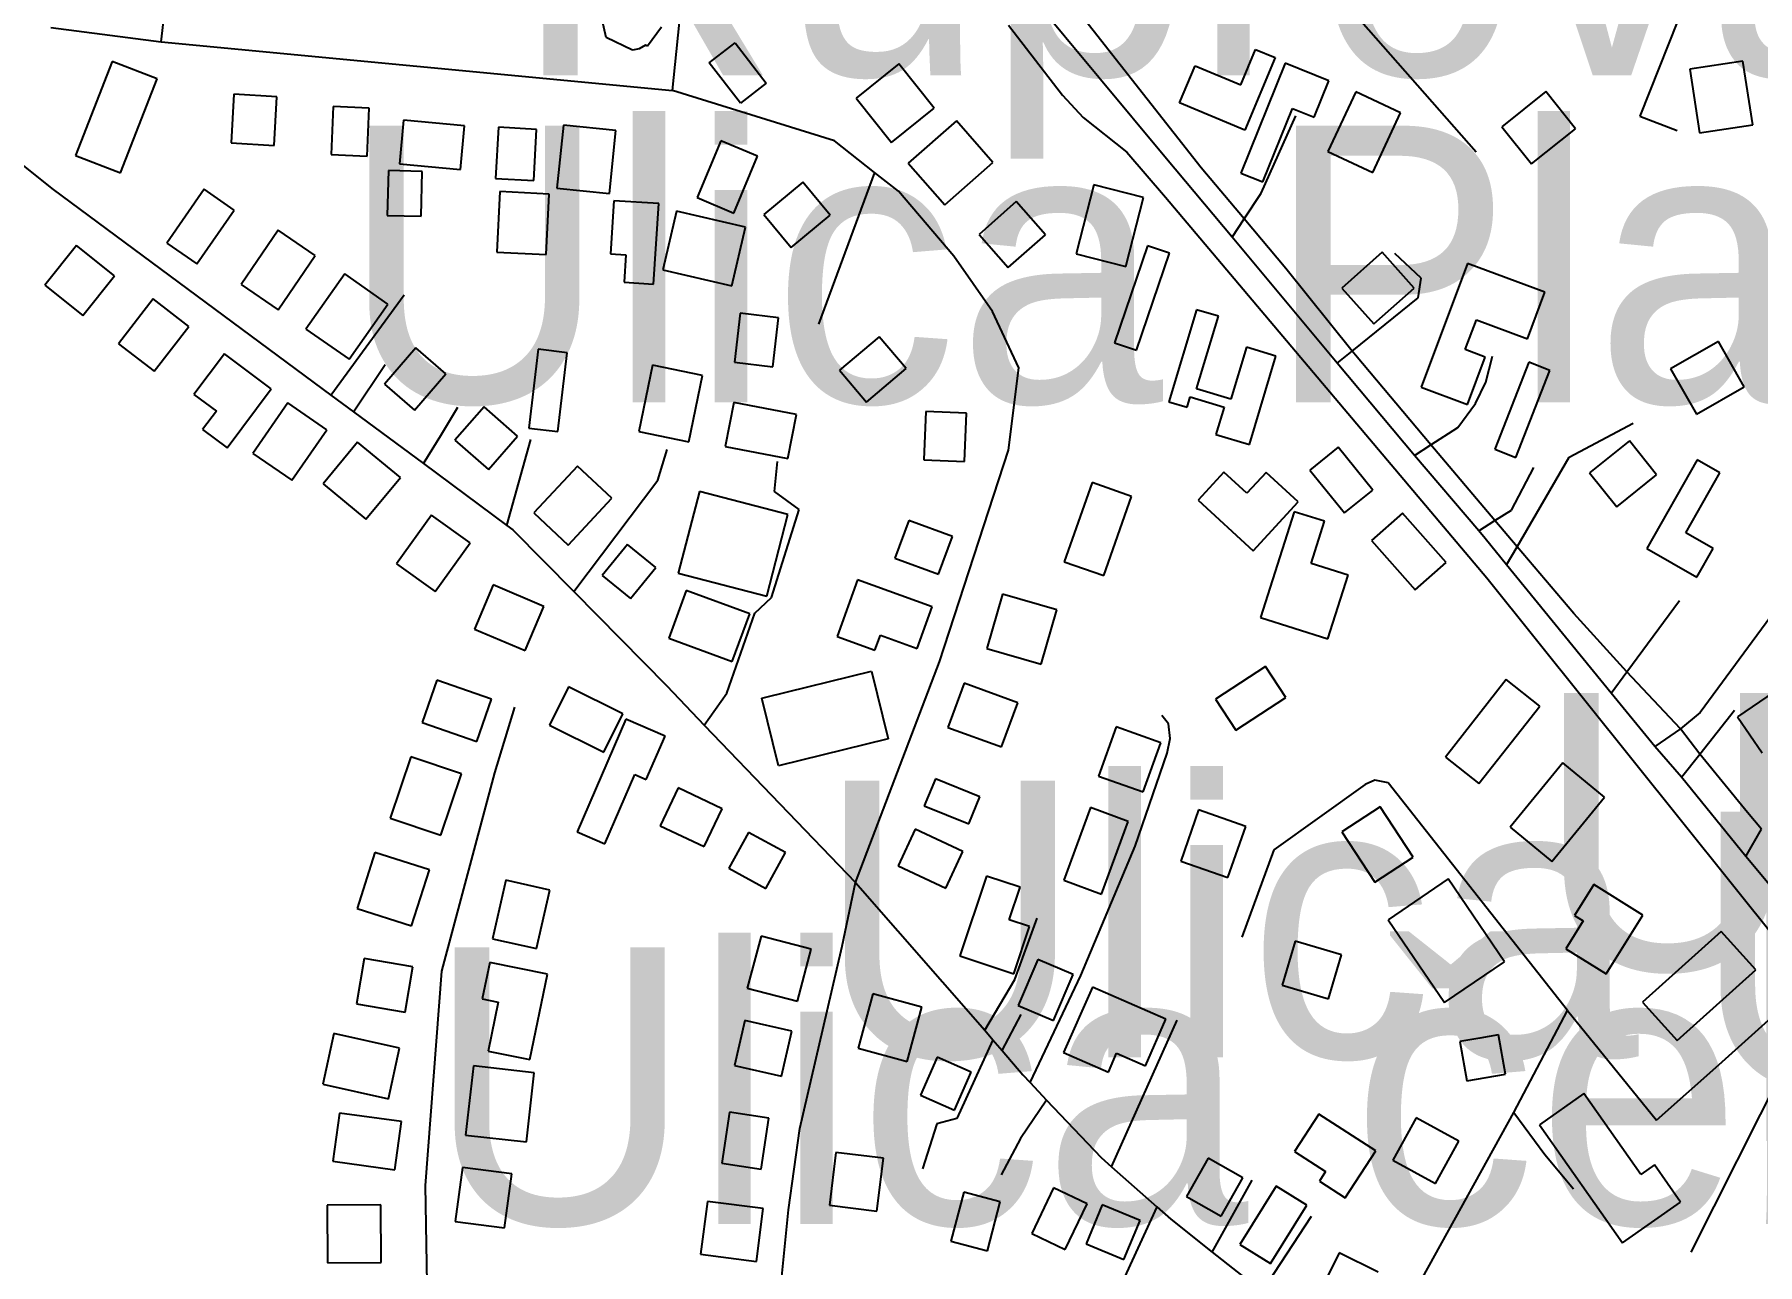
# Model space of a CAD drawing. Extents: x -8864 to 13231, y -7697 to 8949.
# Drawn here: x 792 to 1178.4, y 2498 to 2773.7 of the extents above; entities that cross this region are included whole.
import ezdxf

# ---------------------------------------------------------------- set-up
doc = ezdxf.new("R2010")
doc.units = 0
for name, color, linetype in [('OSM_BUILDING_YES', 9, 'CONTINUOUS'), ('OSM_HIGHWAY_FOOTWAY', 8, 'CONTINUOUS'), ('OSM_HIGHWAY_RESIDENTIAL', 8, 'CONTINUOUS'), ('OSM_HIGHWAY_SECONDARY', 8, 'CONTINUOUS'), ('OSM_HIGHWAY_SERVICE', 8, 'CONTINUOUS'), ('OSM_HIGHWAY_UNCLASSIFIED', 8, 'CONTINUOUS'), ('OSM_LABELS', 8, 'CONTINUOUS')]:
    doc.layers.add(name, color=color, linetype=linetype)

msp = doc.modelspace()

# ---------------------------------------------------------------- linework, layer by layer
at = {"layer": 'OSM_BUILDING_YES'}
for p, q in [((920.199182, 2773.00132), (919.318631, 2776.970979)), ((932.580501, 2775.314174), (929.502399, 2771.066528)), ((926.102705, 2770.199207), (920.199182, 2773.00132)), ((927.634099, 2770.499434), (926.102705, 2770.199207)), ((929.042981, 2771.288918), (927.634099, 2770.499434)), ((929.502399, 2771.066528), (929.042981, 2771.288918)), ((943.323228, 2767.341498), (949.104239, 2771.833773)), ((949.104239, 2771.833773), (956.110365, 2762.804745)), ((809.418159, 2767.663963), (801.225203, 2746.581405)), ((819.502387, 2763.749902), (809.418159, 2767.663963)), ((950.329354, 2758.31247), (943.323228, 2767.341498)), ((985.796433, 2767.08575), (976.232879, 2759.435539)), ((993.752023, 2757.144923), (985.796433, 2767.08575)), ((1048.782657, 2758.356948), (1052.258921, 2766.685448)), ((1052.258921, 2766.685448), (1062.526916, 2762.404443)), ((1072.450348, 2767.252542), (1062.519259, 2742.633985)), ((1062.526916, 2762.404443), (1065.842384, 2770.343761)), ((1070.22217, 2768.520164), (1063.430438, 2752.241227)), ((1065.842384, 2770.343761), (1070.22217, 2768.520164)), ((1082.266581, 2763.294003), (1072.450348, 2767.252542)), ((1175.122641, 2767.719561), (1163.223711, 2765.895964)), ((1177.304877, 2753.453252), (1175.122641, 2767.719561)), ((811.317088, 2742.667344), (819.502387, 2763.749902)), ((956.110365, 2762.804745), (950.329354, 2758.31247)), ((1078.981742, 2755.143414), (1082.266581, 2763.294003)), ((1163.223711, 2765.895964), (1165.405947, 2751.629655)), ((836.738224, 2760.28062), (836.079724, 2749.394637)), ((846.378347, 2759.702406), (836.738224, 2760.28062)), ((845.719848, 2748.816423), (846.378347, 2759.702406)), ((976.232879, 2759.435539), (984.18847, 2749.494712)), ((1088.315587, 2760.825475), (1082.052186, 2747.426487)), ((1098.353873, 2756.144169), (1088.315587, 2760.825475)), ((1130.949588, 2760.881073), (1121.079756, 2753.019591)), ((1137.565209, 2752.574812), (1130.949588, 2760.881073)), ((858.966404, 2757.545225), (858.499329, 2746.781556)), ((867.082791, 2757.189401), (858.966404, 2757.545225)), ((866.615715, 2746.425732), (867.082791, 2757.189401)), ((984.18847, 2749.494712), (993.752023, 2757.144923)), ((1063.430438, 2752.241227), (1048.782657, 2758.356948)), ((1067.450347, 2740.643596), (1074.096596, 2757.111565)), ((1074.096596, 2757.111565), (1078.981742, 2755.143414)), ((1092.090472, 2742.734061), (1098.353873, 2756.144169)), ((874.739759, 2754.465125), (873.843894, 2744.691091)), ((888.461047, 2753.197503), (874.739759, 2754.465125)), ((887.565182, 2743.434589), (888.461047, 2753.197503)), ((896.072074, 2752.908396), (895.421232, 2741.42196)), ((904.601937, 2752.419139), (896.072074, 2752.908396)), ((903.951095, 2740.943822), (904.601937, 2752.419139)), ((910.612657, 2753.353176), (909.157833, 2739.275898)), ((922.389075, 2752.141151), (910.612657, 2753.353176)), ((920.934251, 2738.063874), (922.389075, 2752.141151)), ((998.752024, 2754.342811), (987.92507, 2744.869003)), ((1006.937324, 2744.991318), (998.752024, 2754.342811)), ((1121.079756, 2753.019591), (1127.695377, 2744.72445)), ((1127.695377, 2744.72445), (1137.565209, 2752.574812)), ((1165.405947, 2751.629655), (1177.304877, 2753.453252)), ((836.079724, 2749.394637), (845.719848, 2748.816423)), ((945.941911, 2749.850536), (940.582033, 2737.140956)), ((954.173152, 2746.381254), (945.941911, 2749.850536)), ((1082.052186, 2747.426487), (1092.090472, 2742.734061)), ((801.225203, 2746.581405), (811.317088, 2742.667344)), ((858.499329, 2746.781556), (866.615715, 2746.425732)), ((873.843894, 2744.691091), (887.565182, 2743.434589)), ((948.813274, 2733.671674), (954.173152, 2746.381254)), ((987.92507, 2744.869003), (996.118027, 2735.51751)), ((996.118027, 2735.51751), (1006.937324, 2744.991318)), ((871.355379, 2743.17884), (871.118013, 2733.115699)), ((878.935778, 2743.000928), (871.355379, 2743.17884)), ((878.706069, 2732.937788), (878.935778, 2743.000928)), ((895.421232, 2741.42196), (903.951095, 2740.943822)), ((964.33395, 2740.587999), (955.54375, 2733.360328)), ((970.451868, 2733.160177), (964.33395, 2740.587999)), ((1029.525381, 2740.009785), (1025.582042, 2724.498093)), ((1040.696898, 2737.174314), (1029.525381, 2740.009785)), ((1062.519259, 2742.633985), (1067.450347, 2740.643596)), ((830.061347, 2738.986792), (821.707594, 2726.944381)), ((836.784165, 2734.327724), (830.061347, 2738.986792)), ((896.355382, 2738.475295), (895.681569, 2724.920633)), ((907.427359, 2737.91932), (896.355382, 2738.475295)), ((906.745888, 2724.364659), (907.427359, 2737.91932)), ((909.157833, 2739.275898), (920.934251, 2738.063874)), ((921.929657, 2736.440428), (921.148646, 2724.520332)), ((931.998571, 2735.784378), (921.929657, 2736.440428)), ((930.827055, 2717.748561), (931.998571, 2735.784378)), ((940.582033, 2737.140956), (948.813274, 2733.671674)), ((1012.151719, 2736.240277), (1003.81328, 2728.879173)), ((1018.721398, 2728.801336), (1012.151719, 2736.240277)), ((1036.75356, 2721.662622), (1040.696898, 2737.174314)), ((828.422756, 2722.285314), (836.784165, 2734.327724)), ((871.118013, 2733.115699), (878.706069, 2732.937788)), ((935.987852, 2734.105334), (932.917407, 2720.939855)), ((951.454928, 2730.502619), (935.987852, 2734.105334)), ((955.54375, 2733.360328), (961.661668, 2725.932507)), ((961.661668, 2725.932507), (970.451868, 2733.160177)), ((846.638684, 2729.802091), (838.346187, 2717.615127)), ((854.977123, 2724.142269), (846.638684, 2729.802091)), ((948.384484, 2717.337139), (951.454928, 2730.502619)), ((1003.81328, 2728.879173), (1010.382959, 2721.440232)), ((1010.382959, 2721.440232), (1018.721398, 2728.801336)), ((801.431941, 2726.399526), (794.303303, 2717.503932)), ((809.977118, 2719.561038), (801.431941, 2726.399526)), ((821.707594, 2726.944381), (828.422756, 2722.285314)), ((846.684626, 2711.955305), (854.977123, 2724.142269)), ((895.681569, 2724.920633), (906.745888, 2724.364659)), ((921.148646, 2724.520332), (924.617253, 2724.297942)), ((924.617253, 2724.297942), (924.219091, 2718.182221)), ((1025.582042, 2724.498093), (1036.75356, 2721.662622)), ((1041.592764, 2726.31057), (1034.22676, 2704.571962)), ((1039.165505, 2702.892918), (1046.523852, 2724.642646)), ((1046.523852, 2724.642646), (1041.592764, 2726.31057)), ((1094.196139, 2724.865036), (1085.206857, 2716.859001)), ((1101.370718, 2716.825643), (1094.196139, 2724.865036)), ((932.917407, 2720.939855), (948.384484, 2717.337139)), ((1113.369188, 2722.37427), (1102.993996, 2694.642255)), ((1130.681594, 2715.902725), (1113.369188, 2722.37427)), ((794.303303, 2717.503932), (802.856137, 2710.665444)), ((802.856137, 2710.665444), (809.977118, 2719.561038)), ((838.346187, 2717.615127), (846.684626, 2711.955305)), ((861.585087, 2720.039176), (852.886771, 2707.663181)), ((871.240525, 2713.256286), (861.585087, 2720.039176)), ((924.219091, 2718.182221), (930.827055, 2717.748561)), ((1085.206857, 2716.859001), (1092.381437, 2708.808488)), ((1092.381437, 2708.808488), (1101.370718, 2716.825643)), ((818.63715, 2714.423832), (810.865326, 2704.371811)), ((826.646339, 2708.241394), (818.63715, 2714.423832)), ((862.549865, 2700.88029), (871.240525, 2713.256286)), ((1126.784197, 2705.472641), (1130.681594, 2715.902725)), ((950.268098, 2711.18806), (948.9511, 2700.202001)), ((958.882188, 2710.142828), (950.268098, 2711.18806)), ((957.557532, 2699.167888), (958.882188, 2710.142828)), ((1052.588171, 2711.999783), (1046.40134, 2691.373124)), ((1057.480974, 2710.53201), (1052.588171, 2711.999783)), ((1052.588171, 2694.230834), (1057.480974, 2710.53201)), ((1112.856171, 2703.059711), (1115.36, 2709.742526)), ((1115.36, 2709.742526), (1126.784197, 2705.472641)), ((818.874516, 2698.189373), (826.646339, 2708.241394)), ((852.886771, 2707.663181), (862.549865, 2700.88029)), ((981.431961, 2705.939659), (972.54222, 2698.422882)), ((987.457995, 2698.812065), (981.431961, 2705.939659)), ((1169.624937, 2704.872188), (1158.874553, 2698.756467)), ((1175.421262, 2694.675613), (1169.624937, 2704.872188)), ((810.865326, 2704.371811), (818.874516, 2698.189373)), ((834.617243, 2702.136793), (827.764256, 2693.018809)), ((845.114947, 2694.264192), (834.617243, 2702.136793)), ((877.511582, 2703.426654), (870.482485, 2695.276066)), ((884.226743, 2697.633398), (877.511582, 2703.426654)), ((904.954158, 2703.126428), (902.856148, 2685.446434)), ((911.493209, 2702.348063), (904.954158, 2703.126428)), ((909.395199, 2684.66807), (911.493209, 2702.348063)), ((1034.22676, 2704.571962), (1039.165505, 2702.892918)), ((1063.767345, 2703.593446), (1060.260453, 2691.929099)), ((1070.390623, 2701.603057), (1063.767345, 2703.593446)), ((1064.433501, 2681.765882), (1070.390623, 2701.603057)), ((1117.312527, 2701.391787), (1112.856171, 2703.059711)), ((1113.33856, 2690.783791), (1117.312527, 2701.391787)), ((877.189989, 2689.48281), (884.226743, 2697.633398)), ((930.574375, 2699.534832), (927.534558, 2684.679189)), ((941.768863, 2697.244216), (930.574375, 2699.534832)), ((938.72139, 2682.388574), (941.768863, 2697.244216)), ((948.9511, 2700.202001), (957.557532, 2699.167888)), ((972.54222, 2698.422882), (978.568255, 2691.306407)), ((978.568255, 2691.306407), (987.457995, 2698.812065)), ((1127.090476, 2700.22424), (1119.487106, 2680.73177)), ((1124.203799, 2678.885934), (1131.807169, 2698.389524)), ((1131.807169, 2698.389524), (1127.090476, 2700.22424)), ((1158.874553, 2698.756467), (1164.670878, 2688.559892)), ((835.183859, 2681.043115), (845.114947, 2694.264192)), ((870.482485, 2695.276066), (877.189989, 2689.48281)), ((1060.260453, 2691.929099), (1052.588171, 2694.230834)), ((1102.993996, 2694.642255), (1113.33856, 2690.783791)), ((1164.670878, 2688.559892), (1175.421262, 2694.675613)), ((827.764256, 2693.018809), (832.787228, 2689.249301)), ((848.843891, 2691.084017), (840.995498, 2679.753254)), ((857.534551, 2685.079491), (848.843891, 2691.084017)), ((892.817862, 2690.238936), (886.294125, 2682.788876)), ((900.352319, 2683.633957), (892.817862, 2690.238936)), ((948.820931, 2691.195212), (946.922003, 2681.365581)), ((962.856155, 2688.482056), (948.820931, 2691.195212)), ((1046.40134, 2691.373124), (1050.482504, 2690.14998)), ((1050.482504, 2690.14998), (1051.171632, 2692.451715)), ((1051.171632, 2692.451715), (1058.797972, 2690.161099)), ((1058.797972, 2690.161099), (1056.944986, 2684.01202)), ((832.787228, 2689.249301), (829.709126, 2685.157328)), ((960.957227, 2678.663544), (962.856155, 2688.482056)), ((991.853095, 2689.149225), (991.408991, 2678.363318)), ((1000.980202, 2688.771163), (991.853095, 2689.149225)), ((1000.536098, 2677.985255), (1000.980202, 2688.771163)), ((829.709126, 2685.157328), (835.183859, 2681.043115)), ((849.686158, 2673.748728), (857.534551, 2685.079491)), ((864.448793, 2682.332976), (856.707598, 2672.981483)), ((874.08126, 2674.37142), (864.448793, 2682.332976)), ((886.294125, 2682.788876), (893.820925, 2676.195017)), ((893.820925, 2676.195017), (900.352319, 2683.633957)), ((902.856148, 2685.446434), (909.395199, 2684.66807)), ((927.534558, 2684.679189), (938.72139, 2682.388574)), ((1056.944986, 2684.01202), (1064.433501, 2681.765882)), ((1149.678534, 2682.566486), (1140.742851, 2675.405533)), ((1155.765824, 2674.971872), (1149.678534, 2682.566486)), ((840.995498, 2679.753254), (849.686158, 2673.748728)), ((946.922003, 2681.365581), (960.957227, 2678.663544)), ((991.408991, 2678.363318), (1000.536098, 2677.985255)), ((1084.34162, 2681.209908), (1077.971022, 2676.061583)), ((1092.1211, 2671.580427), (1084.34162, 2681.209908)), ((1119.487106, 2680.73177), (1124.203799, 2678.885934)), ((1164.862303, 2678.329959), (1153.545303, 2658.437187)), ((1169.961844, 2675.427772), (1164.862303, 2678.329959)), ((866.340065, 2665.019926), (874.08126, 2674.37142)), ((913.752015, 2676.940023), (903.951095, 2666.432102)), ((921.500867, 2669.723472), (913.752015, 2676.940023)), ((1058.72906, 2675.594564), (1052.932734, 2669.300931)), ((1063.8822, 2670.846541), (1058.72906, 2675.594564)), ((1068.20073, 2675.527847), (1063.8822, 2670.846541)), ((1075.382967, 2668.911749), (1068.20073, 2675.527847)), ((1077.971022, 2676.061583), (1085.750502, 2666.432102)), ((1140.742851, 2675.405533), (1146.830141, 2667.810919)), ((1146.830141, 2667.810919), (1155.765824, 2674.971872)), ((1162.304875, 2661.962066), (1169.961844, 2675.427772)), ((856.707598, 2672.981483), (866.340065, 2665.019926)), ((941.110364, 2671.224603), (936.3707, 2652.966396)), ((960.964884, 2666.076278), (941.110364, 2671.224603)), ((1029.15019, 2673.226112), (1022.917417, 2655.501641)), ((1038.009302, 2670.123774), (1029.15019, 2673.226112)), ((1031.77653, 2652.388183), (1038.009302, 2670.123774)), ((1085.750502, 2666.432102), (1092.1211, 2671.580427)), ((903.951095, 2666.432102), (911.69229, 2659.215551)), ((911.69229, 2659.215551), (921.500867, 2669.723472)), ((1052.932734, 2669.300931), (1065.275768, 2657.93681)), ((1065.275768, 2657.93681), (1075.382967, 2668.911749)), ((1074.471787, 2666.721209), (1066.952644, 2643.01445)), ((1081.271175, 2664.564027), (1074.471787, 2666.721209)), ((1098.767349, 2666.387624), (1091.837792, 2660.249664)), ((1108.545298, 2655.357087), (1098.767349, 2666.387624)), ((881.010817, 2665.965083), (873.185395, 2655.056861)), ((889.709133, 2659.727048), (881.010817, 2665.965083)), ((956.217563, 2647.806952), (960.964884, 2666.076278)), ((988.047582, 2664.764178), (984.915882, 2656.324483)), ((997.856159, 2661.128104), (988.047582, 2664.764178)), ((1078.284958, 2655.134697), (1081.271175, 2664.564027)), ((881.883711, 2648.829945), (889.709133, 2659.727048)), ((925.023073, 2659.382344), (919.326288, 2652.399302)), ((931.363043, 2654.222899), (925.023073, 2659.382344)), ((994.724458, 2652.688409), (997.856159, 2661.128104)), ((1091.837792, 2660.249664), (1101.608084, 2649.219127)), ((1153.545303, 2658.437187), (1164.762762, 2652.054598)), ((1168.415136, 2658.492784), (1162.304875, 2661.962066)), ((1164.762762, 2652.054598), (1168.415136, 2658.492784)), ((873.185395, 2655.056861), (881.883711, 2648.829945)), ((984.915882, 2656.324483), (994.724458, 2652.688409)), ((1022.917417, 2655.501641), (1031.77653, 2652.388183)), ((1086.569798, 2652.510497), (1078.284958, 2655.134697)), ((1101.608084, 2649.219127), (1108.545298, 2655.357087)), ((919.326288, 2652.399302), (925.666258, 2647.239858)), ((925.666258, 2647.239858), (931.363043, 2654.222899)), ((936.3707, 2652.966396), (956.217563, 2647.806952)), ((976.600414, 2651.431906), (972.013889, 2638.722326)), ((993.300262, 2645.405141), (976.600414, 2651.431906)), ((1082.044529, 2638.244188), (1086.569798, 2652.510497)), ((894.831645, 2650.286599), (890.65094, 2640.40137)), ((906.202244, 2645.482978), (894.831645, 2650.286599)), ((938.147117, 2649.063454), (934.226749, 2638.366502)), ((952.389079, 2643.848412), (938.147117, 2649.063454)), ((1009.04299, 2648.240612), (1005.559069, 2636.042528)), ((1021.263512, 2644.749091), (1009.04299, 2648.240612)), ((902.013882, 2635.586629), (906.202244, 2645.482978)), ((948.468711, 2633.15146), (952.389079, 2643.848412)), ((989.931196, 2636.075887), (993.300262, 2645.405141)), ((1017.771934, 2632.551008), (1021.263512, 2644.749091)), ((1066.952644, 2643.01445), (1082.044529, 2638.244188)), ((890.65094, 2640.40137), (902.013882, 2635.586629)), ((934.226749, 2638.366502), (948.468711, 2633.15146)), ((972.013889, 2638.722326), (980.47484, 2635.675585)), ((980.47484, 2635.675585), (981.692298, 2639.044792)), ((981.692298, 2639.044792), (989.931196, 2636.075887)), ((1005.559069, 2636.042528), (1017.771934, 2632.551008)), ((1068.093532, 2631.983914), (1056.876073, 2624.700646)), ((1072.603487, 2625.04535), (1068.093532, 2631.983914)), ((882.266559, 2628.970531), (878.951092, 2619.474484)), ((894.525366, 2624.689526), (882.266559, 2628.970531)), ((955.97254, 2625.134306), (979.693829, 2630.983159)), ((979.693829, 2630.983159), (983.438087, 2615.793932)), ((1000.467185, 2628.247764), (996.853096, 2618.351416)), ((1012.480969, 2623.877804), (1000.467185, 2628.247764)), ((1122.044534, 2629.070607), (1108.384502, 2611.69084)), ((1129.571334, 2623.155037), (1122.044534, 2629.070607)), ((1187.190023, 2629.793374), (1173.93581, 2620.742107)), ((891.209899, 2615.19348), (894.525366, 2624.689526)), ((911.776517, 2627.424922), (907.526899, 2618.840673)), ((923.905155, 2621.420396), (911.776517, 2627.424922)), ((955.091989, 2624.911916), (955.97254, 2625.134306)), ((958.843903, 2609.722689), (955.091989, 2624.911916)), ((1008.86688, 2613.970336), (1012.480969, 2623.877804)), ((1056.876073, 2624.700646), (1061.386028, 2617.762083)), ((1061.386028, 2617.762083), (1072.603487, 2625.04535)), ((924.647881, 2620.197251), (913.667788, 2594.989362)), ((919.655538, 2612.836147), (923.905155, 2621.420396)), ((933.399796, 2616.383265), (924.647881, 2620.197251)), ((1115.911302, 2605.775269), (1129.571334, 2623.155037)), ((1173.93581, 2620.742107), (1179.456485, 2612.658235)), ((878.951092, 2619.474484), (891.209899, 2615.19348)), ((907.526899, 2618.840673), (919.655538, 2612.836147)), ((929.188464, 2606.720426), (933.399796, 2616.383265)), ((996.853096, 2618.351416), (1008.86688, 2613.970336)), ((1034.548353, 2618.495969), (1030.620328, 2607.454313)), ((1044.556011, 2614.926612), (1034.548353, 2618.495969)), ((983.438087, 2615.793932), (958.843903, 2609.722689)), ((1040.627986, 2603.896075), (1044.556011, 2614.926612)), ((876.401321, 2611.746437), (871.791826, 2598.036103)), ((887.733635, 2607.943571), (876.401321, 2611.746437)), ((1108.384502, 2611.69084), (1115.911302, 2605.775269)), ((1134.716817, 2610.434337), (1122.894457, 2596.012355)), ((1144.10426, 2602.750767), (1134.716817, 2610.434337)), ((883.116483, 2594.233236), (887.733635, 2607.943571)), ((919.869933, 2592.298444), (926.638693, 2607.832376)), ((926.638693, 2607.832376), (929.188464, 2606.720426)), ((936.347729, 2604.807874), (932.320164, 2596.323701)), ((946.217562, 2600.126567), (936.347729, 2604.807874)), ((994.027674, 2606.85386), (991.539159, 2600.793737)), ((1003.974077, 2602.773006), (994.027674, 2606.85386)), ((1030.620328, 2607.454313), (1040.627986, 2603.896075)), ((991.539159, 2600.793737), (1001.493219, 2596.712883)), ((1001.493219, 2596.712883), (1003.974077, 2602.773006)), ((1093.797976, 2600.549108), (1085.1992, 2594.967123)), ((1101.148666, 2589.240584), (1093.797976, 2600.549108)), ((1132.281901, 2588.317666), (1144.10426, 2602.750767)), ((871.791826, 2598.036103), (883.116483, 2594.233236)), ((942.189996, 2591.642394), (946.217562, 2600.126567)), ((1028.82094, 2600.404555), (1022.81022, 2584.125617)), ((1037.266576, 2597.291097), (1028.82094, 2600.404555)), ((1031.255856, 2581.012159), (1037.266576, 2597.291097)), ((1053.055246, 2599.870819), (1049.050651, 2588.406622)), ((1063.62952, 2596.179147), (1053.055246, 2599.870819)), ((913.667788, 2594.989362), (919.869933, 2592.298444)), ((932.320164, 2596.323701), (942.189996, 2591.642394)), ((952.098114, 2594.822569), (947.703014, 2586.794295)), ((960.382954, 2590.285816), (952.098114, 2594.822569)), ((989.487092, 2595.523097), (985.650951, 2587.316912)), ((1000.168563, 2590.530445), (989.487092, 2595.523097)), ((1059.632582, 2584.71495), (1063.62952, 2596.179147)), ((1085.1992, 2594.967123), (1092.54989, 2583.658599)), ((1122.894457, 2596.012355), (1132.281901, 2588.317666)), ((868.338533, 2590.308055), (864.333939, 2577.776387)), ((880.559055, 2586.405113), (868.338533, 2590.308055)), ((955.987854, 2582.257542), (960.382954, 2590.285816)), ((996.340079, 2582.335379), (1000.168563, 2590.530445)), ((1092.54989, 2583.658599), (1101.148666, 2589.240584)), ((876.554461, 2573.873445), (880.559055, 2586.405113)), ((947.703014, 2586.794295), (955.987854, 2582.257542)), ((985.650951, 2587.316912), (996.340079, 2582.335379)), ((1005.490156, 2585.026296), (999.548349, 2567.157271)), ((1013.024614, 2582.52441), (1005.490156, 2585.026296)), ((1049.050651, 2588.406622), (1059.632582, 2584.71495)), ((897.67238, 2584.092259), (894.747418, 2570.982377)), ((907.54987, 2581.890599), (897.67238, 2584.092259)), ((904.617251, 2568.780717), (907.54987, 2581.890599)), ((1010.589698, 2575.196665), (1013.024614, 2582.52441)), ((1022.81022, 2584.125617), (1031.255856, 2581.012159)), ((1109.050658, 2584.392485), (1095.574393, 2575.241143)), ((1121.661685, 2565.834052), (1109.050658, 2584.392485)), ((1141.654031, 2583.124863), (1137.343157, 2576.197419)), ((1152.641781, 2576.297494), (1141.654031, 2583.124863)), ((864.333939, 2577.776387), (876.554461, 2573.873445)), ((1015.13028, 2573.695533), (1010.589698, 2575.196665)), ((1011.623388, 2563.143135), (1015.13028, 2573.695533)), ((1095.574393, 2575.241143), (1108.18542, 2556.682709)), ((1139.288027, 2574.996514), (1135.398287, 2568.747359)), ((1137.343157, 2576.197419), (1139.288027, 2574.996514)), ((1144.441167, 2563.120896), (1152.641781, 2576.297494)), ((894.747418, 2570.982377), (904.617251, 2568.780717)), ((954.938849, 2571.593949), (951.853091, 2559.940721)), ((966.171622, 2568.625044), (954.938849, 2571.593949)), ((1074.701496, 2570.448641), (1071.799505, 2560.563412)), ((1085.092003, 2567.4019), (1074.701496, 2570.448641)), ((1170.222181, 2572.628062), (1152.580525, 2556.782785)), ((1177.986347, 2563.988216), (1170.222181, 2572.628062)), ((865.964873, 2566.556819), (864.226741, 2556.371364)), ((876.830112, 2564.699864), (865.964873, 2566.556819)), ((894.104233, 2565.689498), (892.427357, 2557.516671)), ((907.036853, 2563.043059), (894.104233, 2565.689498)), ((963.093521, 2556.971816), (966.171622, 2568.625044)), ((999.548349, 2567.157271), (1011.623388, 2563.143135)), ((1017.013894, 2566.334429), (1012.595823, 2556.00442)), ((1024.938857, 2562.954103), (1017.013894, 2566.334429)), ((1082.197669, 2557.527791), (1085.092003, 2567.4019)), ((1108.18542, 2556.682709), (1121.661685, 2565.834052)), ((1135.398287, 2568.747359), (1144.441167, 2563.120896)), ((875.09198, 2554.514408), (876.830112, 2564.699864)), ((903.116485, 2543.884173), (907.036853, 2563.043059)), ((1020.528443, 2552.624095), (1024.938857, 2562.954103)), ((1160.352348, 2548.142939), (1177.986347, 2563.988216)), ((951.853091, 2559.940721), (963.093521, 2556.971816)), ((980.038393, 2558.65086), (976.692297, 2546.452776)), ((991.018486, 2555.637477), (980.038393, 2558.65086)), ((1029.226759, 2560.163111), (1022.794906, 2545.48538)), ((1045.727527, 2552.94656), (1029.226759, 2560.163111)), ((1071.799505, 2560.563412), (1082.197669, 2557.527791)), ((864.226741, 2556.371364), (875.09198, 2554.514408)), ((892.427357, 2557.516671), (895.949562, 2556.793904)), ((895.949562, 2556.793904), (893.706071, 2545.807846)), ((987.67239, 2543.450513), (991.018486, 2555.637477)), ((1012.595823, 2556.00442), (1020.528443, 2552.624095)), ((1152.580525, 2556.782785), (1160.352348, 2548.142939)), ((951.271161, 2552.690811), (948.958757, 2542.560954)), ((961.868406, 2550.277882), (951.271161, 2552.690811)), ((959.556001, 2540.148024), (961.868406, 2550.277882)), ((1041.14866, 2542.494237), (1045.727527, 2552.94656)), ((859.1272, 2549.710787), (856.631028, 2538.380024)), ((873.874522, 2546.452776), (859.1272, 2549.710787)), ((871.37835, 2535.133133), (873.874522, 2546.452776)), ((976.692297, 2546.452776), (987.67239, 2543.450513)), ((1116.148668, 2548.721153), (1111.661684, 2547.942788)), ((1111.661684, 2547.942788), (1113.208392, 2539.113911)), ((1120.314059, 2549.455039), (1116.148668, 2548.721153)), ((1121.860766, 2540.626162), (1120.314059, 2549.455039)), ((893.706071, 2545.807846), (903.116485, 2543.884173)), ((948.958757, 2542.560954), (959.556001, 2540.148024)), ((994.410523, 2544.406789), (990.673922, 2535.900378)), ((1002.029207, 2541.059822), (994.410523, 2544.406789)), ((1022.794906, 2545.48538), (1032.825535, 2541.093181)), ((1032.825535, 2541.093181), (1034.670864, 2545.318588)), ((1034.670864, 2545.318588), (1041.14866, 2542.494237)), ((890.444202, 2542.494237), (888.690756, 2526.960305)), ((904.058292, 2540.959747), (890.444202, 2542.494237)), ((902.304846, 2525.425815), (904.058292, 2540.959747)), ((998.292606, 2532.55341), (1002.029207, 2541.059822)), ((1113.208392, 2539.113911), (1121.860766, 2540.626162)), ((856.631028, 2538.380024), (871.37835, 2535.133133)), ((990.673922, 2535.900378), (998.292606, 2532.55341)), ((1139.479451, 2536.267321), (1129.525392, 2529.306518)), ((1152.190019, 2518.109189), (1139.479451, 2536.267321)), ((860.398257, 2531.90848), (858.920462, 2521.111452)), ((874.326283, 2530.007046), (860.398257, 2531.90848)), ((947.848496, 2532.141989), (946.118021, 2520.700031)), ((956.707609, 2530.79653), (947.848496, 2532.141989)), ((1079.984805, 2531.697209), (1074.5407, 2523.290873)), ((1092.779599, 2523.413187), (1079.984805, 2531.697209)), ((872.848488, 2519.210019), (874.326283, 2530.007046)), ((954.977134, 2519.354572), (956.707609, 2530.79653)), ((1101.84545, 2530.841008), (1096.638712, 2521.344962)), ((1111.409004, 2525.592608), (1101.84545, 2530.841008)), ((1129.525392, 2529.306518), (1148.093541, 2502.786528)), ((888.690756, 2526.960305), (902.304846, 2525.425815)), ((1074.5407, 2523.290873), (1081.523855, 2518.776359)), ((1085.95724, 2512.894147), (1092.779599, 2523.413187)), ((1106.202266, 2516.096561), (1111.409004, 2525.592608)), ((858.920462, 2521.111452), (872.848488, 2519.210019)), ((887.955687, 2519.732635), (886.347724, 2507.623508)), ((899.042978, 2518.264862), (887.955687, 2519.732635)), ((946.118021, 2520.700031), (954.977134, 2519.354572)), ((971.730582, 2523.101842), (970.268101, 2511.248462)), ((982.358454, 2521.789741), (971.730582, 2523.101842)), ((980.895973, 2509.947482), (982.358454, 2521.789741)), ((1055.168569, 2521.800861), (1050.321708, 2513.183254)), ((1062.97102, 2517.419781), (1055.168569, 2521.800861)), ((1096.638712, 2521.344962), (1106.202266, 2516.096561)), ((1155.275778, 2520.266371), (1152.190019, 2518.109189)), ((1161.125702, 2511.904512), (1155.275778, 2520.266371)), ((897.435014, 2506.144615), (899.042978, 2518.264862)), ((1058.116502, 2508.791054), (1062.97102, 2517.419781)), ((1070.428908, 2515.540586), (1062.274236, 2502.408466)), ((1077.297209, 2511.270701), (1070.428908, 2515.540586)), ((1081.523855, 2518.776359), (1080.145601, 2516.652536)), ((1080.145601, 2516.652536), (1085.95724, 2512.894147)), ((942.948036, 2512.115783), (941.393672, 2500.284643)), ((955.436552, 2510.481217), (942.948036, 2512.115783)), ((1000.375301, 2514.172889), (997.496281, 2503.18683)), ((1008.591229, 2512.015707), (1000.375301, 2514.172889)), ((1005.712209, 2501.040768), (1008.591229, 2512.015707)), ((1020.5361, 2515.151404), (1015.627983, 2504.93259)), ((1028.070557, 2511.537569), (1020.5361, 2515.151404)), ((1050.321708, 2513.183254), (1058.116502, 2508.791054)), ((1148.093541, 2502.786528), (1161.125702, 2511.904512)), ((869.663189, 2511.30406), (857.649405, 2511.248462)), ((857.649405, 2511.248462), (857.703004, 2498.316492)), ((869.716788, 2498.37209), (869.663189, 2511.30406)), ((953.882188, 2498.650077), (955.436552, 2510.481217)), ((970.268101, 2511.248462), (980.895973, 2509.947482)), ((1023.16244, 2501.318755), (1028.070557, 2511.537569)), ((1031.454937, 2511.348538), (1027.81022, 2502.597497)), ((1039.931202, 2507.812539), (1031.454937, 2511.348538)), ((1036.286484, 2499.072618), (1039.931202, 2507.812539)), ((1069.150194, 2498.1497), (1077.297209, 2511.270701)), ((886.347724, 2507.623508), (897.435014, 2506.144615)), ((1015.627983, 2504.93259), (1023.16244, 2501.318755)), ((941.393672, 2500.284643), (953.882188, 2498.650077)), ((997.496281, 2503.18683), (1005.712209, 2501.040768)), ((1027.81022, 2502.597497), (1036.286484, 2499.072618)), ((1062.274236, 2502.408466), (1069.150194, 2498.1497)), ((1084.601957, 2500.607108), (1079.923549, 2491.244495)), ((1093.30793, 2496.259386), (1084.601957, 2500.607108)), ((857.703004, 2498.316492), (869.716788, 2498.37209))]:
    msp.add_line(p, q, dxfattribs=at)
at = {"layer": 'OSM_HIGHWAY_FOOTWAY'}
for p, q in [((1053.652489, 2743.768173), (1018.981735, 2787.90144)), ((1010.444215, 2775.792312), (1022.534569, 2760.113828)), ((1022.534569, 2760.113828), (1027.20532, 2755.076697)), ((1027.20532, 2755.076697), (1036.990926, 2747.304172)), ((1036.990926, 2747.304172), (1045.650957, 2737.229912)), ((1063.261985, 2732.348454), (1053.652489, 2743.768173)), ((1045.650957, 2737.229912), (1117.687719, 2651.865567)), ((1072.641772, 2721.217842), (1063.261985, 2732.348454)), ((1087.503948, 2702.715007), (1072.641772, 2721.217842)), ((1088.246674, 2701.792089), (1087.503948, 2702.715007)), ((1105.153261, 2681.732524), (1088.246674, 2701.792089)), ((1119.50242, 2664.708581), (1105.153261, 2681.732524)), ((1124.487107, 2658.859727), (1119.50242, 2664.708581)), ((1137.23596, 2643.89289), (1124.487107, 2658.859727)), ((1117.687719, 2651.865567), (1183.353882, 2570.003862)), ((1149.119575, 2630.827486), (1137.23596, 2643.89289)), ((1161.141016, 2618.062309), (1149.119575, 2630.827486)), ((1165.444232, 2612.391368), (1161.141016, 2618.062309)), ((1176.11039, 2599.303725), (1165.444232, 2612.391368)), ((1179.272718, 2595.534217), (1176.11039, 2599.303725))]:
    msp.add_line(p, q, dxfattribs=at)
at = {"layer": 'OSM_HIGHWAY_RESIDENTIAL'}
for p, q in [((820.390596, 2772.056163), (829.946492, 2854.707352)), ((1046.010835, 2826.319287), (1115.28343, 2747.35977)), ((935.084329, 2761.136821), (937.848495, 2788.134949)), ((795.681558, 2775.280816), (820.390596, 2772.056163)), ((820.390596, 2772.056163), (935.084329, 2761.136821)), ((971.424303, 2749.839416), (935.084329, 2761.136821)), ((785.068999, 2747.804549), (796.202231, 2738.942314)), ((980.405927, 2742.7563), (971.424303, 2749.839416)), ((985.735177, 2738.553131), (980.405927, 2742.7563)), ((796.202231, 2738.942314), (858.422759, 2692.874256)), ((998.200722, 2724.008835), (985.735177, 2738.553131)), ((1006.807155, 2711.588362), (998.200722, 2724.008835)), ((1012.741306, 2698.945499), (1006.807155, 2711.588362)), ((1010.444215, 2680.50938), (1012.741306, 2698.945499)), ((858.422759, 2692.874256), (863.506986, 2689.104747)), ((863.506986, 2689.104747), (879.211429, 2677.484878)), ((994.946511, 2633.095863), (1010.444215, 2680.50938)), ((879.211429, 2677.484878), (897.963345, 2663.596631)), ((897.963345, 2663.596631), (899.242059, 2662.651474)), ((899.242059, 2662.651474), (912.925062, 2648.818826)), ((912.925062, 2648.818826), (933.82093, 2627.702909)), ((976.095054, 2583.558523), (994.946511, 2633.095863)), ((933.82093, 2627.702909), (942.167025, 2618.840673)), ((942.167025, 2618.840673), (976.095054, 2583.558523)), ((883.384477, 2563.699109), (895.206837, 2608.143721)), ((1090.444224, 2605.586238), (1069.915891, 2590.919627)), ((1092.595832, 2606.564753), (1090.444224, 2605.586238)), ((1095.536108, 2605.942062), (1092.595832, 2606.564753)), ((1135.788793, 2554.91471), (1095.536108, 2605.942062)), ((1069.915891, 2590.919627), (1062.71834, 2571.36044)), ((973.147121, 2569.314453), (976.095054, 2583.558523)), ((976.095054, 2583.558523), (1005.099651, 2550.466913)), ((969.73977, 2554.814635), (973.147121, 2569.314453)), ((879.693818, 2515.640662), (883.384477, 2563.699109)), ((963.644823, 2528.450317), (969.73977, 2554.814635)), ((1123.72141, 2532.019675), (1135.788793, 2554.91471)), ((1135.788793, 2554.91471), (1142.91743, 2546.130311)), ((1169.701507, 2542.749985), (1184.525398, 2555.993301)), ((1005.099651, 2550.466913), (1006.929667, 2548.320851)), ((1006.929667, 2548.320851), (1008.989391, 2545.907921)), ((1008.989391, 2545.907921), (1013.644828, 2540.44825)), ((1142.91743, 2546.130311), (1155.765824, 2530.307273)), ((1155.765824, 2530.307273), (1169.701507, 2542.749985)), ((1013.644828, 2540.44825), (1015.252792, 2538.746968)), ((1015.252792, 2538.746968), (1018.981735, 2534.821787)), ((1018.981735, 2534.821787), (1031.186943, 2521.967653)), ((1091.11038, 2473.030766), (1123.72141, 2532.019675)), ((961.12568, 2510.247708), (963.644823, 2528.450317)), ((1031.186943, 2521.967653), (1033.537633, 2519.877189)), ((1033.537633, 2519.877189), (1043.706087, 2510.85928)), ((881.370694, 2407.870539), (879.693818, 2515.640662)), ((958.874531, 2488.019842), (961.12568, 2510.247708)), ((1043.706087, 2510.85928), (1046.799502, 2508.112765)), ((1046.799502, 2508.112765), (1056.079749, 2500.762781)), ((1056.079749, 2500.762781), (1067.281894, 2491.900545))]:
    msp.add_line(p, q, dxfattribs=at)
at = {"layer": 'OSM_HIGHWAY_SECONDARY'}
for p, q in [((1045.850038, 2745.803041), (997.320171, 2804.258214)), ((1060.551418, 2728.234242), (1045.850038, 2745.803041)), ((1084.157853, 2700.01297), (1060.551418, 2728.234242)), ((1101.454945, 2679.330713), (1084.157853, 2700.01297)), ((1115.888331, 2662.395726), (1101.454945, 2679.330713)), ((1117.335498, 2660.694444), (1115.888331, 2662.395726)), ((1122.136417, 2654.812232), (1117.335498, 2660.694444)), ((1145.605026, 2626.057224), (1122.136417, 2654.812232)), ((1155.360004, 2614.09265), (1145.605026, 2626.057224)), ((1161.355411, 2607.220804), (1155.360004, 2614.09265)), ((1175.804111, 2589.418496), (1161.355411, 2607.220804)), ((1188.453423, 2574.19591), (1175.804111, 2589.418496))]:
    msp.add_line(p, q, dxfattribs=at)
at = {"layer": 'OSM_HIGHWAY_SERVICE'}
for p, q in [((1169.065978, 2798.42048), (1152.013909, 2755.410282)), ((1067.075156, 2738.14171), (1074.86995, 2755.46588)), ((1152.013909, 2755.410282), (1160.360005, 2752.16339)), ((980.405927, 2742.7563), (967.817871, 2708.78625)), ((1063.261985, 2732.348454), (1067.075156, 2738.14171)), ((1060.551418, 2728.234242), (1063.261985, 2732.348454)), ((1102.955711, 2719.07178), (1097.044531, 2724.575929)), ((1102.281898, 2714.635103), (1102.955711, 2719.07178)), ((858.422759, 2692.874256), (874.91587, 2715.34675)), ((1087.503948, 2702.715007), (1102.281898, 2714.635103)), ((1084.157853, 2700.01297), (1087.503948, 2702.715007)), ((1117.465666, 2695.765324), (1118.943461, 2701.614177)), ((863.506986, 2689.104747), (870.673909, 2699.712743)), ((1115.18389, 2690.995061), (1117.465666, 2695.765324)), ((883.093512, 2683.834108), (886.975595, 2690.183338)), ((1111.156324, 2685.624346), (1115.18389, 2690.995061)), ((1105.153261, 2681.732524), (1111.156324, 2685.624346)), ((1136.14867, 2678.908173), (1150.528457, 2686.569503)), ((879.211429, 2677.484878), (883.093512, 2683.834108)), ((897.963345, 2663.596631), (903.277281, 2682.888951)), ((1101.454945, 2679.330713), (1105.153261, 2681.732524)), ((931.768862, 2673.748728), (933.889842, 2680.642814)), ((957.963352, 2671.257962), (958.637165, 2677.974135)), ((1124.487107, 2658.859727), (1136.14867, 2678.908173)), ((1123.246678, 2667.088152), (1128.21605, 2676.628677)), ((912.925062, 2648.818826), (931.768862, 2673.748728)), ((963.476369, 2667.221586), (957.963352, 2671.257962)), ((957.297196, 2647.484486), (963.476369, 2667.221586)), ((1119.50242, 2664.708581), (1123.246678, 2667.088152)), ((1115.888331, 2662.395726), (1119.50242, 2664.708581)), ((1122.136417, 2654.812232), (1124.487107, 2658.859727)), ((953.506996, 2643.948488), (957.297196, 2647.484486)), ((947.266567, 2626.012746), (953.506996, 2643.948488)), ((1149.119575, 2630.827486), (1160.873022, 2646.806197)), ((1182.174709, 2644.34879), (1165.513145, 2621.709502)), ((1145.605026, 2626.057224), (1149.119575, 2630.827486)), ((942.167025, 2618.840673), (947.266567, 2626.012746)), ((895.206837, 2608.143721), (899.739762, 2622.899288)), ((1046.271172, 2619.174258), (1044.816348, 2621.031213)), ((1165.513145, 2621.709502), (1161.141016, 2618.062309)), ((1165.444232, 2612.391368), (1173.231369, 2622.232119)), ((1046.669334, 2615.860649), (1046.271172, 2619.174258)), ((1161.141016, 2618.062309), (1155.360004, 2614.09265)), ((1038.851569, 2591.753589), (1046.003178, 2612.55816)), ((1046.003178, 2612.55816), (1046.669334, 2615.860649)), ((1161.355411, 2607.220804), (1165.444232, 2612.391368)), ((1175.804111, 2589.418496), (1179.272718, 2595.534217)), ((1026.661675, 2562.742833), (1038.851569, 2591.753589)), ((1011.814813, 2561.819915), (1016.853098, 2575.596966)), ((1005.099651, 2550.466913), (1011.814813, 2561.819915)), ((1015.252792, 2538.746968), (1026.661675, 2562.742833)), ((1008.989391, 2545.907921), (1013.269637, 2554.002912)), ((1033.537633, 2519.877189), (1048.277297, 2552.71305)), ((1006.929667, 2548.320851), (998.828594, 2530.685336)), ((1184.111922, 2541.838187), (1163.45342, 2500.740542)), ((1018.981735, 2534.821787), (1013.131811, 2526.215299)), ((994.318639, 2529.49555), (991.140997, 2519.432409)), ((998.828594, 2530.685336), (994.318639, 2529.49555)), ((1013.131811, 2526.215299), (1008.813281, 2518.064711)), ((1056.079749, 2500.762781), (1065.038402, 2516.874926)), ((1043.706087, 2510.85928), (1035.635642, 2493.357199)), ((1067.281894, 2491.900545), (1078.35387, 2508.824413))]:
    msp.add_line(p, q, dxfattribs=at)
at = {"layer": 'OSM_HIGHWAY_UNCLASSIFIED'}
for p, q in [((1123.72141, 2532.019675), (1130.712222, 2522.634823)), ((1130.712222, 2522.634823), (1137.151733, 2514.906775))]:
    msp.add_line(p, q, dxfattribs=at)

# ---------------------------------------------------------------- texts
at = {"layer": 'OSM_LABELS'}
for s, p in [('Ruprova ulica', (899.270592, 2764.546444)), ('Ulica Planinčevih', (860.672653, 2691.206157)), ('Ulica svobode', (1128.620171, 2564.002198)), ('Ulica prvih žrtev', (967.327884, 2544.381778)), ('Ulica svobode', (1163.719841, 2537.409152)), ('Ulica čebelarja Močnika', (879.828019, 2507.015748))]:
    msp.add_text(s, height=62.042552, dxfattribs=at).set_placement(p)

doc.saveas('drawing.dxf')
